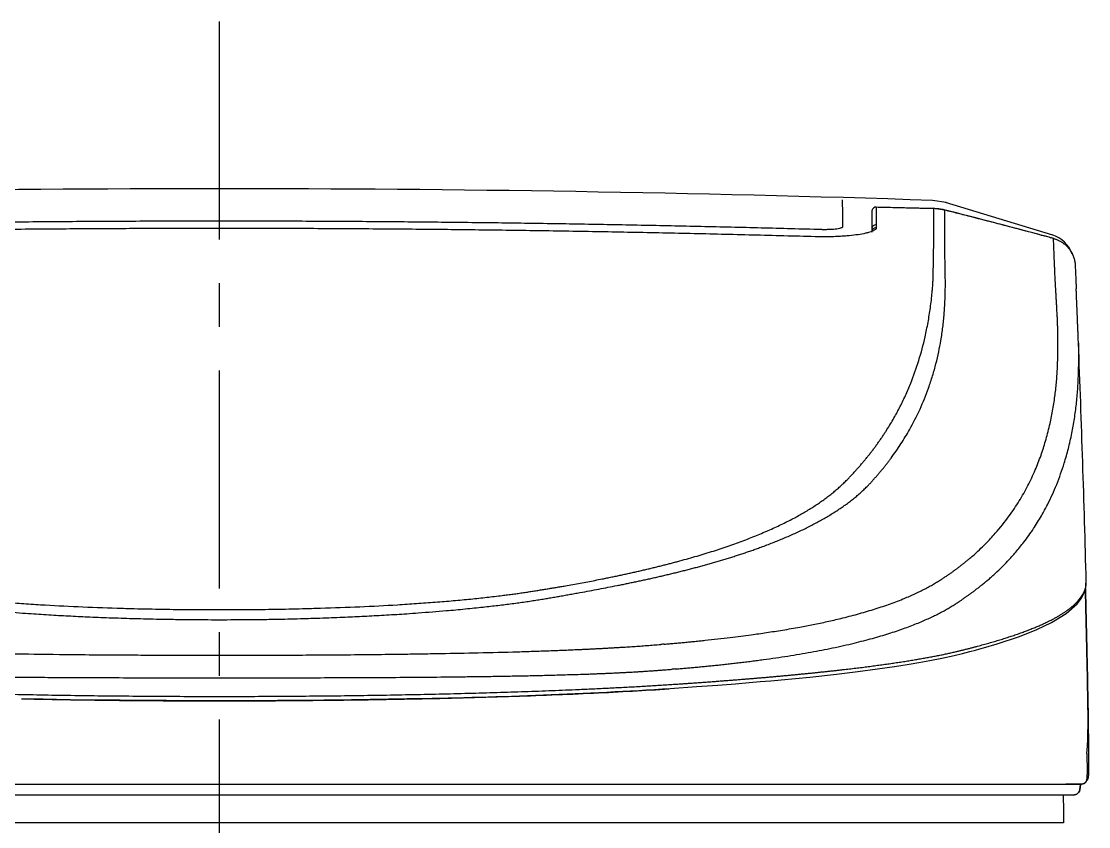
# Model space of a CAD drawing. Extents: x -4358 to 1981, y -50 to 2478.
# Drawn here: x -2752.4 to -2507.9, y 678.4 to 863 of the extents above; entities that cross this region are included whole.
import ezdxf

# ---------------------------------------------------------------- set-up
doc = ezdxf.new("R2010")
doc.units = 0
doc.header["$LTSCALE"] = 20
doc.header["$MEASUREMENT"] = 0
doc.linetypes.add('CENTER', pattern=[2, 1.25, -0.25, 0.25, -0.25])
doc.layers.get('0').update_dxf_attribs({"linetype": 'CONTINUOUS'})
doc.layers.add('CENTER', color=2, linetype='CENTER')

msp = doc.modelspace()

# ---------------------------------------------------------------- linework, layer by layer
for p, q in [((-2540.54, 821.43), (-2543.67, 821.95)), ((-2543.51, 820.07), (-2556.67, 820.38)), ((-2556.54, 820.37), (-2556.54, 816.36)), ((-2541.37, 819.82), (-2543.52, 820.08)), ((-2516.05, 814.01), (-2540.71, 821.48)), ((-2556.54, 816.36), (-2556.54, 815.65)), ((-2508.28, 695.19), (-2508.25, 690.93)), ((-2904.77, 688.12), (-2509.87, 688.12)), ((-2513.61, 679.28), (-2900.52, 679.28))]:
    msp.add_line(p, q)
at = {"flags": 128}
for points in [[(-2538.7, 717.63), (-2536.75, 718.11), (-2535.13, 718.52), (-2533.81, 718.87), (-2532.77, 719.15), (-2531.95, 719.38), (-2528.83, 720.29), (-2523.72, 721.99), (-2519.77, 723.56), (-2516.41, 725.17), (-2512.99, 727.28), (-2510.53, 729.47), (-2509.98, 730.13), (-2509.53, 730.79), (-2509.19, 731.4), (-2509.04, 731.72), (-2508.86, 732.15), (-2508.69, 732.7), (-2508.55, 733.37), (-2508.49, 734.16)], [(-2603.74, 710.07), (-2597.76, 710.48), (-2592.8, 710.85), (-2588.78, 711.16), (-2585.65, 711.41), (-2583.16, 711.63), (-2580.73, 711.84), (-2578.31, 712.06), (-2571.77, 712.69), (-2565.61, 713.36), (-2560.73, 713.94), (-2556.22, 714.53), (-2552.37, 715.08), (-2550.88, 715.31), (-2549, 715.61), (-2546.76, 715.99), (-2544.24, 716.45), (-2541.52, 717), (-2538.69, 717.63)], [(-2752.42, 707.78), (-2747.46, 707.67), (-2741.22, 707.57)], [(-2741.22, 707.57), (-2734.79, 707.48), (-2729.8, 707.43)]]:
    msp.add_lwpolyline(points, dxfattribs=at)
for centre, radius, start, end in [((-2707.07, -4175.38), 5000, 88.127, 91.87299), ((-2556.57, 819.43), 1, 87.7821, 134.1374), ((-2828.07, -329.31), 1184.4, 74.71644, 75.99163), ((-2556.57, 815.37), 0.995, 87.9967, 179.6934), ((-2518.28, 807.27), 7.05, 19.4443, 73.355), ((-6507.07, 630.62), 4000, 1.48908, 2.27283), ((-2509.41, 734.54), 0.993, 337.678, 1.4846), ((-2683.67, 1994.32), 1286.74, 270.96827, 273.5617), ((-2706.41, 2822.67), 2115.36, 269.36639, 271.20485), ((-2509.87, 690.12), 2, 270, 0.3085)]:
    msp.add_arc(centre, radius, start, end)
for points, knots in [([(-2564.23, 820.23), (-2564.23, 820.3), (-2564.24, 820.45), (-2564.24, 820.67), (-2564.24, 820.88), (-2564.25, 821.09), (-2564.25, 821.3), (-2564.25, 821.48), (-2564.26, 821.63), (-2564.26, 821.74), (-2564.26, 821.8), (-2564.26, 821.84), (-2564.26, 821.87), (-2564.26, 821.9), (-2564.26, 821.93), (-2564.26, 821.96), (-2564.26, 821.99), (-2564.26, 822.02), (-2564.27, 822.04), (-2564.27, 822.06), (-2564.26, 822.06)], [0, 0, 0, 0, 0.088598, 0.182162, 0.280693, 0.384191, 0.492656, 0.606087, 0.687348, 0.768609, 0.810431, 0.825962, 0.849071, 0.872181, 0.895292, 0.918403, 0.941658, 0.960525, 0.985441, 1, 1, 1, 1]), ([(-2564.17, 816.59), (-2564.17, 816.79), (-2564.18, 817.2), (-2564.19, 817.8), (-2564.2, 818.41), (-2564.21, 819.02), (-2564.22, 819.63), (-2564.23, 820.03), (-2564.23, 820.23)], [0, 0, 0, 0, 0.1599723, 0.3226224, 0.4879502, 0.6559557, 0.826639, 1, 1, 1, 1]), ([(-2556.54, 820.37), (-2556.81, 820.38), (-2557.07, 820.28), (-2557.46, 819.9), (-2557.57, 819.65), (-2557.57, 819.38)], [0, 0, 0, 0, 0.5, 0.5, 1, 1, 1, 1]), ([(-2557.57, 819.38), (-2557.57, 818.72), (-2557.57, 818.13), (-2557.57, 816.73), (-2557.57, 816.11), (-2557.57, 815.38)], [0, 0, 0, 0, 0.5, 0.5, 1, 1, 1, 1]), ([(-2543.37, 820.07), (-2543.63, 820.07), (-2544.16, 820.08), (-2544.96, 820.09), (-2546.04, 820.11), (-2547.43, 820.14), (-2549.93, 820.2), (-2552.41, 820.26), (-2554.87, 820.32), (-2555.97, 820.35), (-2556.54, 820.37)], [0, 0, 0, 0, 0.060622, 0.121443, 0.182466, 0.307332, 0.438979, 0.751537, 0.870198, 1, 1, 1, 1]), ([(-2543.37, 820.07), (-2543.41, 820.11), (-2543.47, 820.16), (-2543.5, 820.07), (-2543.51, 820.05)], [0, 0, 0, 0, 0.751005, 1, 1, 1, 1]), ([(-2543.36, 815.95), (-2543.36, 816.09), (-2543.36, 816.45), (-2543.36, 817.16), (-2543.36, 818), (-2543.36, 818.86), (-2543.37, 819.52), (-2543.37, 819.91), (-2543.37, 820.07)], [0, 0, 0, 0, 0.095327, 0.249999, 0.500003, 0.700006, 0.881614, 1, 1, 1, 1]), ([(-2540.82, 819.69), (-2540.91, 819.71), (-2541.1, 819.76), (-2541.38, 819.83), (-2541.66, 819.88), (-2541.94, 819.93), (-2542.23, 819.98), (-2542.51, 820.01), (-2542.8, 820.04), (-2543.08, 820.06), (-2543.27, 820.06), (-2543.37, 820.07)], [0, 0, 0, 0, 0.112096, 0.224005, 0.335703, 0.447163, 0.558359, 0.669267, 0.779859, 0.890111, 1, 1, 1, 1]), ([(-2541.22, 819.82), (-2541.23, 819.83), (-2541.28, 819.85), (-2541.33, 819.82), (-2541.38, 819.8)], [0, 0, 0, 0, 0.164223, 1, 1, 1, 1]), ([(-2540.83, 815.54), (-2540.83, 816.27), (-2540.83, 816.98), (-2540.83, 818.37), (-2540.82, 819.04), (-2540.82, 819.69)], [0, 0, 0, 0, 0.5, 0.5, 1, 1, 1, 1]), ([(-2515.93, 813.21), (-2516.84, 813.45), (-2518.51, 813.9), (-2522.13, 814.87), (-2526.09, 815.93), (-2530.68, 817.13), (-2533.85, 817.94), (-2536.27, 818.56), (-2537.82, 818.95), (-2539.33, 819.32), (-2540.33, 819.57), (-2540.82, 819.69)], [0, 0, 0, 0, 0.1075046, 0.1984617, 0.4295833, 0.5800274, 0.748351, 0.8132989, 0.8759544, 0.9380993, 1, 1, 1, 1]), ([(-2844.98, 815.32), (-2842.57, 815.39), (-2837.74, 815.52), (-2830.5, 815.71), (-2823.26, 815.88), (-2816.02, 816.05), (-2808.77, 816.21), (-2801.52, 816.35), (-2794.27, 816.49), (-2787.01, 816.61), (-2779.76, 816.72), (-2772.5, 816.82), (-2765.23, 816.92), (-2757.97, 817), (-2750.71, 817.07), (-2743.44, 817.13), (-2736.17, 817.17), (-2728.9, 817.21), (-2721.62, 817.24), (-2714.34, 817.25), (-2704.88, 817.26), (-2693.24, 817.25), (-2679.42, 817.19), (-2665.61, 817.09), (-2651.81, 816.95), (-2638.01, 816.78), (-2624.22, 816.57), (-2610.44, 816.31), (-2596.67, 816.02), (-2582.91, 815.7), (-2573.74, 815.45), (-2569.15, 815.32)], [0, 0, 0, 0, 0.026247, 0.052502, 0.078764, 0.105034, 0.131312, 0.157597, 0.18389, 0.210191, 0.236499, 0.262814, 0.289138, 0.315469, 0.341808, 0.368154, 0.394508, 0.420869, 0.447239, 0.473616, 0.5, 0.550122, 0.600218, 0.650286, 0.700326, 0.75034, 0.800326, 0.850285, 0.900217, 0.950122, 1, 1, 1, 1]), ([(-2570.54, 813.62), (-2572.92, 813.68), (-2577.69, 813.81), (-2584.85, 813.99), (-2592.01, 814.17), (-2599.17, 814.33), (-2606.34, 814.48), (-2613.51, 814.62), (-2620.69, 814.76), (-2627.86, 814.88), (-2635.05, 814.99), (-2642.23, 815.09), (-2649.42, 815.18), (-2656.61, 815.26), (-2663.81, 815.33), (-2671.01, 815.38), (-2678.22, 815.43), (-2685.42, 815.47), (-2692.63, 815.5), (-2699.85, 815.51), (-2709.23, 815.52), (-2720.77, 815.5), (-2734.47, 815.44), (-2748.16, 815.35), (-2761.83, 815.22), (-2775.49, 815.04), (-2789.14, 814.83), (-2802.77, 814.59), (-2816.39, 814.3), (-2830, 813.98), (-2839.06, 813.74), (-2843.59, 813.62)], [0, 0, 0, 0, 0.0262, 0.052412, 0.078638, 0.104876, 0.131127, 0.157392, 0.183669, 0.209959, 0.236261, 0.262577, 0.288906, 0.315247, 0.341602, 0.367969, 0.394349, 0.420742, 0.447148, 0.473567, 0.499999, 0.550207, 0.600369, 0.650485, 0.700554, 0.750577, 0.800554, 0.850485, 0.900369, 0.950208, 1, 1, 1, 1]), ([(-2556.54, 815.65), (-2556.54, 815.63), (-2556.54, 815.6), (-2556.55, 815.54), (-2556.58, 815.48), (-2556.62, 815.41), (-2556.7, 815.31), (-2556.87, 815.17), (-2557.18, 814.98), (-2557.68, 814.77), (-2558.29, 814.58), (-2559.24, 814.34), (-2560.65, 814.08), (-2562.35, 813.87), (-2563.85, 813.75), (-2564.91, 813.68), (-2565.85, 813.64), (-2566.61, 813.61), (-2567.32, 813.6), (-2567.98, 813.59), (-2568.62, 813.59), (-2569.25, 813.59), (-2569.9, 813.6), (-2570.32, 813.61), (-2570.54, 813.62)], [0, 0, 0, 0, 0.016779, 0.0335448, 0.0503087, 0.0670817, 0.1002092, 0.1329445, 0.1980347, 0.2639917, 0.327346, 0.3884425, 0.5071814, 0.6249355, 0.6852107, 0.7459184, 0.7842405, 0.8224857, 0.8535738, 0.8842677, 0.91303, 0.9418636, 0.9708325, 1, 1, 1, 1]), ([(-2569.15, 815.32), (-2569.08, 815.32), (-2568.95, 815.31), (-2568.76, 815.31), (-2568.56, 815.31), (-2568.36, 815.31), (-2568.07, 815.31), (-2567.69, 815.31), (-2567.23, 815.33), (-2566.78, 815.35), (-2566.22, 815.39), (-2565.58, 815.46), (-2565.06, 815.55), (-2564.73, 815.64), (-2564.52, 815.7), (-2564.36, 815.77), (-2564.26, 815.84), (-2564.2, 815.89), (-2564.16, 815.94), (-2564.16, 815.98), (-2564.16, 815.99)], [0, 0, 0, 0, 0.024948, 0.049791, 0.07457, 0.099325, 0.124097, 0.186083, 0.248228, 0.310324, 0.372605, 0.4972, 0.622232, 0.684939, 0.747839, 0.81074, 0.873794, 0.915845, 0.957857, 1, 1, 1, 1]), ([(-2556.54, 815.65), (-2556.68, 815.66), (-2556.82, 815.63), (-2557.01, 815.56), (-2557.06, 815.53), (-2557.16, 815.46), (-2557.21, 815.43), (-2557.34, 815.31), (-2557.42, 815.2), (-2557.53, 814.96), (-2557.57, 814.81), (-2557.57, 814.67)], [0, 0, 0, 0, 0.25, 0.25, 0.375, 0.375, 0.5, 0.5, 0.75, 0.75, 1, 1, 1, 1]), ([(-2543.48, 805.1), (-2543.48, 805.28), (-2543.47, 805.68), (-2543.46, 806.33), (-2543.45, 807.11), (-2543.43, 807.86), (-2543.42, 808.52), (-2543.41, 809.21), (-2543.4, 809.92), (-2543.38, 810.99), (-2543.38, 811.92), (-2543.37, 812.87), (-2543.37, 813.54), (-2543.37, 814.22), (-2543.36, 814.85), (-2543.36, 815.44), (-2543.36, 815.8), (-2543.36, 815.95)], [0, 0, 0, 0, 0.0371371, 0.0845204, 0.1421498, 0.2100253, 0.2588964, 0.2985538, 0.377454, 0.4361653, 0.5771378, 0.6356695, 0.7181139, 0.783845, 0.85908, 0.9386751, 1, 1, 1, 1]), ([(-2540.72, 804.63), (-2540.74, 805.83), (-2540.77, 806.96), (-2540.8, 809.06), (-2540.8, 810.05), (-2540.82, 811.86), (-2540.83, 812.7), (-2540.84, 814.23), (-2540.83, 814.92), (-2540.83, 815.54)], [0, 0, 0, 0, 0.25, 0.25, 0.5, 0.5, 0.75, 0.75, 1, 1, 1, 1]), ([(-2570.54, 813.56), (-2570.54, 813.57), (-2570.54, 813.62), (-2570.54, 813.64), (-2570.54, 813.63), (-2570.54, 813.62)], [0, 0, 0, 0, 0.170637, 0.576958, 1, 1, 1, 1]), ([(-2515.93, 813.21), (-2515.86, 813.19), (-2515.7, 813.14), (-2515.47, 813.07), (-2515.24, 812.98), (-2515, 812.88), (-2514.76, 812.77), (-2514.52, 812.65), (-2514.28, 812.52), (-2513.88, 812.28), (-2513.23, 811.81), (-2512.44, 811.03), (-2511.8, 810.11), (-2511.44, 809.34), (-2511.24, 808.78), (-2511.13, 808.37), (-2511.05, 807.96), (-2510.99, 807.56), (-2510.97, 807.29), (-2510.96, 807.16)], [0, 0, 0, 0, 0.02671, 0.054326, 0.082847, 0.112271, 0.14259, 0.173796, 0.205877, 0.238823, 0.339761, 0.489458, 0.636141, 0.746777, 0.800715, 0.852979, 0.9036, 0.952605, 1, 1, 1, 1]), ([(-2515.1, 795.99), (-2515.11, 796.18), (-2515.13, 796.55), (-2515.16, 797.09), (-2515.19, 797.61), (-2515.21, 798.11), (-2515.24, 798.59), (-2515.27, 799.05), (-2515.29, 799.5), (-2515.32, 799.93), (-2515.34, 800.34), (-2515.36, 800.74), (-2515.38, 801.12), (-2515.4, 801.48), (-2515.42, 801.84), (-2515.44, 802.18), (-2515.46, 802.5), (-2515.47, 802.82), (-2515.5, 803.27), (-2515.53, 803.87), (-2515.57, 804.57), (-2515.6, 805.24), (-2515.63, 805.88), (-2515.66, 806.47), (-2515.68, 807.03), (-2515.7, 807.56), (-2515.72, 807.89), (-2515.72, 808.05)], [0, 0, 0, 0, 0.034257, 0.067836, 0.100753, 0.133019, 0.16465, 0.195657, 0.226052, 0.255845, 0.285046, 0.313665, 0.341711, 0.369191, 0.396114, 0.422486, 0.448313, 0.473602, 0.498358, 0.561362, 0.624176, 0.686853, 0.749446, 0.812006, 0.874584, 0.937232, 1, 1, 1, 1]), ([(-2510.96, 807.16), (-2510.96, 806.99), (-2510.94, 806.65), (-2510.92, 806.13), (-2510.9, 805.6), (-2510.87, 805.07), (-2510.84, 804.41), (-2510.81, 803.62), (-2510.77, 802.68), (-2510.74, 802.03), (-2510.73, 801.7)], [0, 0, 0, 0, 0.101267, 0.20194, 0.302021, 0.401509, 0.500404, 0.6669, 0.833431, 1, 1, 1, 1]), ([(-2543.72, 800.92), (-2543.71, 801.1), (-2543.68, 801.47), (-2543.61, 802.19), (-2543.55, 803.08), (-2543.51, 803.91), (-2543.49, 804.58), (-2543.49, 804.91), (-2543.48, 805.1)], [0, 0, 0, 0, 0.1251634, 0.2502148, 0.500072, 0.7498912, 0.8554943, 1, 1, 1, 1]), ([(-2540.75, 800.36), (-2540.74, 800.54), (-2540.73, 800.89), (-2540.72, 801.44), (-2540.7, 802), (-2540.7, 802.65), (-2540.7, 803.35), (-2540.71, 804.03), (-2540.72, 804.45), (-2540.72, 804.63)], [0, 0, 0, 0, 0.115256, 0.237136, 0.365639, 0.500714, 0.692783, 0.85922, 1, 1, 1, 1]), ([(-2563.23, 757.9), (-2563.03, 758.11), (-2562.63, 758.52), (-2562.04, 759.14), (-2561.46, 759.77), (-2560.89, 760.4), (-2560.33, 761.04), (-2559.77, 761.68), (-2559.23, 762.33), (-2558.7, 762.98), (-2558.17, 763.64), (-2557.65, 764.3), (-2557.15, 764.97), (-2556.65, 765.64), (-2556.16, 766.32), (-2555.68, 767), (-2555.21, 767.68), (-2554.75, 768.38), (-2553.88, 769.7), (-2552.67, 771.7), (-2551.19, 774.41), (-2549.84, 777.19), (-2548.31, 780.77), (-2546.73, 785.22), (-2545.62, 789.36), (-2544.99, 792.3), (-2544.67, 793.96), (-2544.38, 795.65), (-2544.13, 797.35), (-2543.91, 799.08), (-2543.79, 800.25), (-2543.73, 800.84)], [0, 0, 0, 0, 0.017322, 0.034652, 0.051991, 0.069337, 0.086693, 0.104057, 0.12143, 0.138813, 0.156205, 0.173606, 0.191018, 0.208439, 0.22587, 0.243312, 0.260765, 0.278228, 0.295702, 0.360847, 0.426214, 0.491813, 0.557654, 0.674023, 0.79106, 0.82554, 0.860156, 0.894909, 0.9298, 0.96483, 1, 1, 1, 1]), ([(-2558.62, 756.37), (-2558.44, 756.56), (-2558.08, 756.94), (-2557.55, 757.52), (-2557.03, 758.1), (-2556.52, 758.68), (-2556.01, 759.26), (-2555.51, 759.85), (-2555.02, 760.45), (-2554.54, 761.05), (-2554.07, 761.65), (-2553.61, 762.25), (-2552.5, 763.73), (-2550.88, 766.07), (-2548.62, 769.79), (-2546.46, 774.03), (-2544.78, 778.2), (-2543.62, 781.7), (-2542.85, 784.45), (-2542.22, 787.15), (-2541.78, 789.45), (-2541.48, 791.36), (-2541.28, 792.89), (-2541.11, 794.4), (-2540.97, 795.9), (-2540.87, 797.37), (-2540.79, 798.83), (-2540.77, 799.8), (-2540.75, 800.28)], [0, 0, 0, 0, 0.015776, 0.031551, 0.047326, 0.063099, 0.078871, 0.094641, 0.110411, 0.126179, 0.141946, 0.157712, 0.173477, 0.256913, 0.335338, 0.448083, 0.557979, 0.619839, 0.679345, 0.736499, 0.791301, 0.822997, 0.854066, 0.884507, 0.914322, 0.943509, 0.972068, 1, 1, 1, 1]), ([(-2510.24, 789.93), (-2510.25, 790.1), (-2510.26, 790.46), (-2510.28, 790.98), (-2510.3, 791.49), (-2510.32, 791.99), (-2510.34, 792.48), (-2510.36, 792.97), (-2510.38, 793.44), (-2510.4, 793.9), (-2510.42, 794.36), (-2510.44, 794.8), (-2510.46, 795.24), (-2510.47, 795.66), (-2510.49, 796.08), (-2510.51, 796.48), (-2510.54, 797.25), (-2510.58, 798.32), (-2510.63, 799.31), (-2510.66, 800.1), (-2510.68, 800.65), (-2510.7, 801.16), (-2510.72, 801.49), (-2510.72, 801.65), (-2510.73, 801.7)], [0, 0, 0, 0, 0.03322, 0.06644, 0.099659, 0.132879, 0.166098, 0.199317, 0.232537, 0.265756, 0.298977, 0.332198, 0.365419, 0.398641, 0.431864, 0.465087, 0.49831, 0.623972, 0.749629, 0.790081, 0.874846, 0.935639, 0.977357, 1, 1, 1, 1]), ([(-2515.06, 795.3), (-2515.06, 795.42), (-2515.08, 795.65), (-2515.09, 795.88), (-2515.1, 795.99)], [0, 0, 0, 0, 0.508706, 1, 1, 1, 1]), ([(-2514.93, 789.7), (-2514.93, 789.83), (-2514.93, 790.13), (-2514.93, 790.6), (-2514.93, 791.23), (-2514.94, 791.88), (-2514.96, 792.67), (-2514.98, 793.49), (-2515.01, 794.41), (-2515.04, 795), (-2515.06, 795.3)], [0, 0, 0, 0, 0.066399, 0.146847, 0.241592, 0.389763, 0.488392, 0.661022, 0.832112, 1, 1, 1, 1]), ([(-2537.55, 737.93), (-2537.34, 738.09), (-2536.93, 738.41), (-2536.35, 738.87), (-2535.81, 739.31), (-2535.31, 739.72), (-2534.86, 740.1), (-2534.05, 740.8), (-2532.91, 741.84), (-2531.16, 743.54), (-2528.81, 746.08), (-2526.21, 749.32), (-2523.75, 752.99), (-2521.77, 756.52), (-2520.12, 760.02), (-2518.79, 763.43), (-2517.7, 766.82), (-2516.82, 770.21), (-2516.11, 773.64), (-2515.68, 776.39), (-2515.42, 778.55), (-2515.26, 780.12), (-2515.13, 781.69), (-2515.04, 783.27), (-2514.97, 784.87), (-2514.93, 786.47), (-2514.91, 788.08), (-2514.92, 789.16), (-2514.93, 789.7)], [0, 0, 0, 0, 0.013634, 0.026426, 0.038376, 0.049486, 0.059755, 0.069185, 0.105087, 0.140395, 0.198191, 0.289343, 0.363736, 0.435793, 0.506654, 0.569919, 0.628064, 0.691355, 0.748116, 0.80272, 0.827873, 0.852887, 0.877761, 0.902493, 0.927084, 0.951533, 0.975839, 1, 1, 1, 1]), ([(-2534.2, 732.36), (-2534, 732.5), (-2533.6, 732.81), (-2532.97, 733.3), (-2532.29, 733.84), (-2531.57, 734.43), (-2530.81, 735.07), (-2530.01, 735.77), (-2528.51, 737.14), (-2526.65, 738.98), (-2524.52, 741.36), (-2522.51, 743.83), (-2520.54, 746.59), (-2518.74, 749.5), (-2516.93, 752.84), (-2515.13, 756.81), (-2513.6, 761.11), (-2512.49, 765.05), (-2511.84, 767.92), (-2511.41, 770.22), (-2511.13, 771.89), (-2510.89, 773.57), (-2510.69, 775.26), (-2510.52, 776.95), (-2510.38, 778.66), (-2510.28, 780.36), (-2510.2, 782.08), (-2510.18, 783.23), (-2510.16, 783.8)], [0, 0, 0, 0, 0.012319, 0.025843, 0.040572, 0.056505, 0.073643, 0.091985, 0.111532, 0.179207, 0.228994, 0.281092, 0.348791, 0.410446, 0.463524, 0.551226, 0.64037, 0.699579, 0.759149, 0.786828, 0.814278, 0.841499, 0.868489, 0.895251, 0.921783, 0.948085, 0.974158, 1, 1, 1, 1]), ([(-2566.08, 755.28), (-2565.93, 755.4), (-2565.64, 755.64), (-2565.22, 756.01), (-2564.8, 756.39), (-2564.39, 756.76), (-2564, 757.14), (-2563.61, 757.52), (-2563.36, 757.77), (-2563.23, 757.9)], [0, 0, 0, 0, 0.142621, 0.285314, 0.428082, 0.570931, 0.713864, 0.856886, 1, 1, 1, 1]), ([(-2561.54, 753.74), (-2561.39, 753.86), (-2561.09, 754.1), (-2560.66, 754.47), (-2560.23, 754.85), (-2559.82, 755.22), (-2559.41, 755.6), (-2559.01, 755.99), (-2558.75, 756.25), (-2558.62, 756.37)], [0, 0, 0, 0, 0.141777, 0.283911, 0.426403, 0.569256, 0.712471, 0.856052, 1, 1, 1, 1]), ([(-2619.33, 735.18), (-2618.97, 735.25), (-2618.24, 735.4), (-2617.16, 735.62), (-2616.08, 735.84), (-2615.02, 736.07), (-2613.96, 736.3), (-2612.92, 736.52), (-2611.88, 736.76), (-2610.85, 736.99), (-2609.84, 737.23), (-2608.83, 737.46), (-2607.83, 737.7), (-2606.84, 737.94), (-2605.85, 738.19), (-2604.88, 738.43), (-2603.92, 738.68), (-2602.96, 738.93), (-2600.99, 739.46), (-2598.06, 740.28), (-2594.29, 741.42), (-2590.68, 742.61), (-2587.24, 743.84), (-2583.96, 745.12), (-2580.86, 746.44), (-2577.94, 747.8), (-2575.7, 748.94), (-2574.06, 749.84), (-2572.94, 750.49), (-2571.85, 751.14), (-2570.8, 751.81), (-2569.78, 752.48), (-2568.8, 753.17), (-2567.85, 753.86), (-2566.94, 754.56), (-2566.36, 755.04), (-2566.08, 755.28)], [0, 0, 0, 0, 0.014624, 0.02924, 0.0438485, 0.05845, 0.073045, 0.0876341, 0.1022179, 0.1167967, 0.1313713, 0.1459421, 0.1605096, 0.1750744, 0.189637, 0.2041981, 0.218758, 0.2333173, 0.2478766, 0.3099828, 0.3722145, 0.4346125, 0.4972175, 0.5600133, 0.622708, 0.685342, 0.7479561, 0.7758309, 0.8037299, 0.8316566, 0.8596147, 0.8876078, 0.9156393, 0.9437128, 0.9718319, 1, 1, 1, 1]), ([(-2615.88, 733.67), (-2615.53, 733.74), (-2614.82, 733.88), (-2613.76, 734.1), (-2612.7, 734.32), (-2611.64, 734.54), (-2610.57, 734.77), (-2609.51, 735), (-2608.44, 735.23), (-2607.37, 735.47), (-2606.3, 735.72), (-2605.23, 735.97), (-2604.16, 736.22), (-2603.09, 736.48), (-2602.02, 736.74), (-2600.96, 737), (-2599.89, 737.28), (-2598.82, 737.55), (-2597.76, 737.83), (-2596.7, 738.12), (-2595.64, 738.41), (-2594.58, 738.71), (-2593.53, 739.01), (-2592.48, 739.32), (-2591.44, 739.63), (-2590.4, 739.95), (-2589.36, 740.27), (-2588.33, 740.6), (-2587.3, 740.94), (-2586.28, 741.28), (-2585.27, 741.63), (-2584.26, 741.98), (-2583.14, 742.39), (-2581.92, 742.84), (-2580.6, 743.34), (-2579.29, 743.86), (-2578.01, 744.39), (-2576.74, 744.93), (-2575.5, 745.48), (-2574.27, 746.04), (-2573.07, 746.61), (-2571.89, 747.2), (-2570.74, 747.8), (-2569.6, 748.41), (-2568.5, 749.03), (-2567.42, 749.66), (-2566.36, 750.31), (-2565.34, 750.97), (-2564.34, 751.64), (-2563.37, 752.33), (-2562.43, 753.03), (-2561.84, 753.5), (-2561.54, 753.74)], [0, 0, 0, 0, 0.013943, 0.028027, 0.042251, 0.056614, 0.071118, 0.085761, 0.100545, 0.115468, 0.130531, 0.145734, 0.161076, 0.176558, 0.19218, 0.207941, 0.223841, 0.23988, 0.256059, 0.272376, 0.288833, 0.305428, 0.322162, 0.339034, 0.356044, 0.373194, 0.390482, 0.407908, 0.425474, 0.443178, 0.461021, 0.479003, 0.497124, 0.521804, 0.546683, 0.57176, 0.597036, 0.622512, 0.648186, 0.67406, 0.700134, 0.726407, 0.752879, 0.77955, 0.806418, 0.833484, 0.860748, 0.888207, 0.915863, 0.943714, 0.97176, 1, 1, 1, 1]), ([(-2541.12, 735.4), (-2540.9, 735.55), (-2540.47, 735.83), (-2539.85, 736.26), (-2539.25, 736.68), (-2538.66, 737.1), (-2538.1, 737.51), (-2537.73, 737.79), (-2537.55, 737.93)], [0, 0, 0, 0, 0.175703, 0.347644, 0.515946, 0.680717, 0.842044, 1, 1, 1, 1]), ([(-2636.19, 732.22), (-2635.83, 732.28), (-2635.12, 732.39), (-2634.06, 732.56), (-2633, 732.72), (-2631.95, 732.9), (-2630.9, 733.07), (-2629.85, 733.24), (-2628.81, 733.42), (-2627.54, 733.64), (-2626.05, 733.9), (-2624.34, 734.21), (-2622.65, 734.53), (-2620.98, 734.85), (-2619.88, 735.07), (-2619.33, 735.18)], [0, 0, 0, 0, 0.0600672, 0.1202701, 0.1806111, 0.2410924, 0.3017163, 0.362485, 0.4234008, 0.4844659, 0.5874198, 0.6904398, 0.7935362, 0.8967195, 1, 1, 1, 1]), ([(-2632.85, 730.56), (-2632.46, 730.63), (-2631.67, 730.77), (-2630.49, 730.97), (-2629.3, 731.18), (-2628.09, 731.39), (-2626.88, 731.61), (-2625.65, 731.83), (-2624.11, 732.11), (-2622.27, 732.45), (-2620.13, 732.85), (-2617.99, 733.26), (-2616.59, 733.54), (-2615.88, 733.67)], [0, 0, 0, 0, 0.066082, 0.133218, 0.201409, 0.270655, 0.340957, 0.412315, 0.484732, 0.611694, 0.739889, 0.869323, 1, 1, 1, 1]), ([(-2605.12, 720.23), (-2604.73, 720.26), (-2603.94, 720.33), (-2602.78, 720.43), (-2601.61, 720.53), (-2600.44, 720.64), (-2599.27, 720.75), (-2598.1, 720.87), (-2596.93, 720.98), (-2594.19, 721.27), (-2590.22, 721.71), (-2585.56, 722.31), (-2581.57, 722.88), (-2577.84, 723.47), (-2574.29, 724.08), (-2570.9, 724.73), (-2567.76, 725.39), (-2564.35, 726.18), (-2560.79, 727.1), (-2557.14, 728.17), (-2553.67, 729.32), (-2551.06, 730.32), (-2549.18, 731.1), (-2547.97, 731.64), (-2546.82, 732.18), (-2545.71, 732.72), (-2544.66, 733.28), (-2543.66, 733.83), (-2542.7, 734.4), (-2542.1, 734.78), (-2541.8, 734.97)], [0, 0, 0, 0, 0.013292, 0.026682, 0.04017, 0.053758, 0.067444, 0.081231, 0.095118, 0.109106, 0.179666, 0.240825, 0.287197, 0.337361, 0.392799, 0.43733, 0.486237, 0.535695, 0.598858, 0.662965, 0.728024, 0.79404, 0.820869, 0.847381, 0.873579, 0.899468, 0.925051, 0.950332, 0.975314, 1, 1, 1, 1]), ([(-2541.8, 734.97), (-2541.68, 735.04), (-2541.45, 735.19), (-2541.23, 735.33), (-2541.12, 735.4)], [0, 0, 0, 0, 0.500006, 1, 1, 1, 1]), ([(-2538.23, 718.52), (-2537.99, 718.58), (-2537.51, 718.69), (-2536.79, 718.87), (-2536.08, 719.05), (-2535.38, 719.22), (-2534.69, 719.4), (-2534, 719.58), (-2533.33, 719.76), (-2532.66, 719.94), (-2532, 720.12), (-2531.35, 720.3), (-2530.71, 720.48), (-2530.08, 720.66), (-2529.45, 720.84), (-2528.83, 721.03), (-2528.23, 721.21), (-2527.63, 721.4), (-2527.03, 721.58), (-2526.45, 721.77), (-2525.88, 721.96), (-2525.31, 722.15), (-2524.76, 722.33), (-2524.21, 722.52), (-2523.67, 722.72), (-2523.14, 722.91), (-2522.62, 723.1), (-2522.1, 723.29), (-2521.6, 723.48), (-2521.11, 723.68), (-2520.62, 723.87), (-2520.14, 724.07), (-2519.68, 724.27), (-2519.22, 724.46), (-2518.77, 724.66), (-2518.33, 724.86), (-2517.9, 725.06), (-2517.47, 725.26), (-2517.06, 725.46), (-2516.66, 725.66), (-2516.26, 725.86), (-2515.77, 726.12), (-2515.19, 726.44), (-2514.54, 726.82), (-2513.92, 727.2), (-2513.33, 727.58), (-2512.77, 727.96), (-2512.25, 728.35), (-2511.76, 728.75), (-2511.29, 729.14), (-2510.87, 729.54), (-2510.47, 729.94), (-2510.11, 730.35), (-2509.78, 730.75), (-2509.49, 731.16), (-2509.23, 731.58), (-2509, 732), (-2508.81, 732.42), (-2508.66, 732.84), (-2508.54, 733.27), (-2508.46, 733.7), (-2508.42, 734.13), (-2508.42, 734.42), (-2508.42, 734.57)], [0, 0, 0, 0, 0.012214, 0.024438, 0.036674, 0.048921, 0.061178, 0.073447, 0.085727, 0.098018, 0.11032, 0.122633, 0.134958, 0.147293, 0.159639, 0.171997, 0.184365, 0.196745, 0.209136, 0.221537, 0.23395, 0.246374, 0.258809, 0.271255, 0.283712, 0.29618, 0.30866, 0.32115, 0.333651, 0.346164, 0.358687, 0.371222, 0.383768, 0.396324, 0.408892, 0.421471, 0.434061, 0.446662, 0.459274, 0.471898, 0.484532, 0.497177, 0.520339, 0.543579, 0.566897, 0.590293, 0.613768, 0.637321, 0.660952, 0.684661, 0.708449, 0.732314, 0.756258, 0.780281, 0.804381, 0.82856, 0.852816, 0.877152, 0.901565, 0.926056, 0.950626, 0.975274, 1, 1, 1, 1]), ([(-2777.94, 732.22), (-2777.72, 732.19), (-2777.29, 732.12), (-2776.62, 732.02), (-2775.95, 731.93), (-2775.28, 731.83), (-2774.59, 731.74), (-2773.9, 731.64), (-2773.21, 731.55), (-2772.5, 731.46), (-2770.88, 731.26), (-2768.29, 730.95), (-2764.57, 730.56), (-2760.67, 730.19), (-2756.59, 729.85), (-2752.38, 729.54), (-2746.71, 729.18), (-2739.45, 728.8), (-2732.84, 728.55), (-2728.51, 728.43), (-2726.12, 728.36), (-2723.29, 728.3), (-2720.06, 728.24), (-2716.88, 728.19), (-2713.69, 728.16), (-2710.42, 728.14), (-2705.97, 728.13), (-2701.6, 728.14), (-2697.32, 728.19), (-2694.21, 728.23), (-2691.11, 728.29), (-2688.35, 728.35), (-2685.94, 728.42), (-2681.51, 728.55), (-2674.85, 728.79), (-2667.55, 729.17), (-2661.84, 729.54), (-2657.57, 729.85), (-2653.44, 730.19), (-2649.5, 730.56), (-2645.77, 730.96), (-2642.98, 731.29), (-2640.99, 731.54), (-2639.76, 731.71), (-2638.55, 731.87), (-2637.36, 732.05), (-2636.58, 732.16), (-2636.19, 732.22)], [0, 0, 0, 0, 0.005997, 0.011993, 0.017987, 0.02398, 0.029973, 0.035967, 0.041962, 0.047958, 0.053956, 0.083103, 0.112207, 0.142421, 0.172699, 0.203082, 0.233443, 0.292137, 0.351019, 0.363631, 0.376293, 0.397198, 0.418225, 0.438064, 0.457781, 0.478738, 0.499949, 0.54199, 0.561532, 0.581239, 0.601123, 0.620891, 0.634334, 0.647782, 0.706749, 0.765541, 0.796298, 0.827102, 0.857739, 0.888335, 0.917535, 0.946803, 0.957444, 0.968081, 0.978717, 0.989356, 1, 1, 1, 1]), ([(-2537.8, 729.83), (-2537.6, 729.97), (-2537.19, 730.24), (-2536.59, 730.65), (-2535.98, 731.06), (-2535.38, 731.49), (-2534.79, 731.92), (-2534.4, 732.21), (-2534.2, 732.36)], [0, 0, 0, 0, 0.164177, 0.32935, 0.495518, 0.662683, 0.830843, 1, 1, 1, 1]), ([(-2508.63, 733), (-2508.63, 732.91), (-2508.49, 728.05), (-2508.3, 719.36), (-2508.05, 707.37), (-2507.93, 700.46), (-2507.87, 690.13)], [0, 0, 0, 0, 0.0060175, 0.3376889, 0.6690269, 0.9690586, 0.9690586, 0.9690586, 0.9690586]), ([(-2508.28, 695.19), (-2507.92, 699.78), (-2508.04, 706.98), (-2508.3, 719.36), (-2508.49, 728.04), (-2508.62, 732.89), (-2508.63, 732.96)], [0, 0, 0, 0, 0.3312788, 0.6629222, 0.9949143, 1, 1, 1, 1]), ([(-2781.28, 730.56), (-2781.05, 730.53), (-2780.58, 730.45), (-2779.86, 730.34), (-2779.13, 730.22), (-2778.38, 730.11), (-2777.62, 730), (-2776.85, 729.89), (-2776.06, 729.78), (-2775.26, 729.67), (-2774.45, 729.56), (-2773.62, 729.45), (-2772.78, 729.35), (-2771.92, 729.24), (-2771.05, 729.13), (-2770.17, 729.03), (-2769.27, 728.92), (-2768.35, 728.82), (-2766.4, 728.61), (-2763.35, 728.29), (-2758.51, 727.85), (-2754.08, 727.49), (-2749.55, 727.17), (-2745.64, 726.92), (-2741.15, 726.68), (-2736.52, 726.46), (-2732.43, 726.29), (-2729.02, 726.18), (-2726.37, 726.1), (-2723.66, 726.03), (-2720.53, 725.96), (-2717.31, 725.91), (-2712.78, 725.85), (-2707.08, 725.82), (-2701.4, 725.85), (-2696.88, 725.9), (-2692.78, 725.97), (-2688.92, 726.06), (-2685.29, 726.17), (-2681.89, 726.29), (-2677.81, 726.45), (-2673.18, 726.67), (-2668.68, 726.91), (-2664.74, 727.16), (-2660.17, 727.49), (-2655.66, 727.84), (-2650.74, 728.3), (-2647.37, 728.64), (-2644.9, 728.92), (-2643.21, 729.12), (-2641.58, 729.32), (-2640, 729.52), (-2638.47, 729.72), (-2636.99, 729.93), (-2635.57, 730.14), (-2634.18, 730.35), (-2633.29, 730.49), (-2632.85, 730.56)], [0, 0, 0, 0, 0.006185, 0.01242, 0.018704, 0.025038, 0.031421, 0.037853, 0.044336, 0.050867, 0.057448, 0.064079, 0.07076, 0.07749, 0.08427, 0.0911, 0.097979, 0.104908, 0.111887, 0.141926, 0.172296, 0.215016, 0.233002, 0.263082, 0.292059, 0.319622, 0.350756, 0.368495, 0.382668, 0.399406, 0.418042, 0.439645, 0.457676, 0.499951, 0.542106, 0.559951, 0.58143, 0.616441, 0.630374, 0.648048, 0.679192, 0.706502, 0.735821, 0.765986, 0.783817, 0.827509, 0.858693, 0.888657, 0.901777, 0.914709, 0.927455, 0.940012, 0.952383, 0.964567, 0.976565, 0.988376, 1, 1, 1, 1]), ([(-2602.61, 714.53), (-2602.23, 714.56), (-2601.48, 714.62), (-2600.34, 714.72), (-2599.18, 714.82), (-2598, 714.93), (-2596.8, 715.04), (-2595.58, 715.16), (-2594.33, 715.28), (-2593.07, 715.41), (-2591.79, 715.55), (-2590.49, 715.69), (-2589.18, 715.84), (-2587.85, 715.99), (-2586.5, 716.15), (-2585.14, 716.32), (-2583.77, 716.5), (-2580.94, 716.88), (-2576.76, 717.49), (-2571.49, 718.38), (-2566.4, 719.36), (-2562.44, 720.25), (-2559.44, 721), (-2557.41, 721.55), (-2555.48, 722.1), (-2553.66, 722.65), (-2551.93, 723.22), (-2550.3, 723.78), (-2548.76, 724.35), (-2547.32, 724.92), (-2545.95, 725.48), (-2544.67, 726.05), (-2543.46, 726.62), (-2542.33, 727.18), (-2541.27, 727.74), (-2540.27, 728.29), (-2539.34, 728.84), (-2538.76, 729.21), (-2538.47, 729.39)], [0, 0, 0, 0, 0.01247, 0.025283, 0.038439, 0.051937, 0.065778, 0.079962, 0.094488, 0.109356, 0.124568, 0.140121, 0.156018, 0.172257, 0.188839, 0.205764, 0.223032, 0.240643, 0.313826, 0.387013, 0.458407, 0.535476, 0.570113, 0.604002, 0.637145, 0.669541, 0.701189, 0.732091, 0.762245, 0.791651, 0.820311, 0.848222, 0.875387, 0.901804, 0.927474, 0.952396, 0.976572, 1, 1, 1, 1]), ([(-2625.22, 718.98), (-2624.9, 718.99), (-2624.25, 719.02), (-2623.29, 719.07), (-2622.34, 719.11), (-2621.41, 719.16), (-2620.48, 719.2), (-2619.58, 719.25), (-2618.68, 719.3), (-2617.8, 719.35), (-2616.93, 719.4), (-2616.07, 719.45), (-2615, 719.51), (-2613.69, 719.59), (-2612.16, 719.69), (-2610.61, 719.8), (-2609.05, 719.91), (-2607.48, 720.04), (-2606.44, 720.12), (-2605.91, 720.16)], [0, 0, 0, 0, 0.047354, 0.094297, 0.140838, 0.186982, 0.232738, 0.278112, 0.323111, 0.367741, 0.412006, 0.455913, 0.499467, 0.578408, 0.659101, 0.741575, 0.825861, 0.911991, 1, 1, 1, 1]), ([(-2788.91, 718.98), (-2788.59, 718.96), (-2787.94, 718.94), (-2786.97, 718.9), (-2786, 718.86), (-2785.01, 718.82), (-2784.02, 718.78), (-2782.32, 718.72), (-2779.74, 718.62), (-2774.65, 718.46), (-2767.93, 718.28), (-2759.01, 718.1), (-2749.11, 717.94), (-2739.2, 717.83), (-2730.75, 717.76), (-2723.78, 717.73), (-2716.86, 717.7), (-2709.28, 717.69), (-2701.61, 717.69), (-2694.23, 717.71), (-2686.9, 717.74), (-2677.36, 717.8), (-2668.65, 717.89), (-2660.96, 718.01), (-2655, 718.1), (-2647.45, 718.25), (-2640.45, 718.43), (-2635.06, 718.6), (-2632.15, 718.7), (-2629.87, 718.79), (-2628.3, 718.85), (-2626.75, 718.91), (-2625.73, 718.96), (-2625.22, 718.98)], [0, 0, 0, 0, 0.006789, 0.013578, 0.020369, 0.027162, 0.033958, 0.040758, 0.062014, 0.086346, 0.142132, 0.192064, 0.253649, 0.322746, 0.36805, 0.401158, 0.443638, 0.487235, 0.531263, 0.575004, 0.614094, 0.657721, 0.741073, 0.767946, 0.796731, 0.850029, 0.908741, 0.931758, 0.956915, 0.967698, 0.978471, 0.989237, 1, 1, 1, 1]), ([(-2603.35, 711), (-2602.98, 711.02), (-2602.25, 711.07), (-2601.15, 711.14), (-2600.06, 711.22), (-2598.98, 711.29), (-2597.9, 711.37), (-2596.83, 711.45), (-2595.76, 711.52), (-2594.7, 711.6), (-2593.64, 711.68), (-2592.59, 711.76), (-2591.55, 711.84), (-2590.51, 711.92), (-2589.48, 712), (-2588.45, 712.08), (-2587.44, 712.16), (-2586.42, 712.24), (-2585.42, 712.32), (-2584.42, 712.41), (-2583.43, 712.49), (-2582.44, 712.57), (-2581.46, 712.66), (-2580.49, 712.74), (-2579.52, 712.83), (-2578.56, 712.92), (-2577.61, 713), (-2576.66, 713.09), (-2575.72, 713.18), (-2574.79, 713.27), (-2573.87, 713.36), (-2572.95, 713.45), (-2572.04, 713.54), (-2571.14, 713.63), (-2570.24, 713.72), (-2569.36, 713.82), (-2568.47, 713.91), (-2567.6, 714), (-2566.74, 714.1), (-2565.88, 714.19), (-2565.03, 714.29), (-2563.96, 714.41), (-2562.69, 714.56), (-2561.22, 714.73), (-2559.77, 714.91), (-2558.35, 715.09), (-2556.95, 715.28), (-2555.57, 715.46), (-2554.22, 715.65), (-2552.89, 715.84), (-2551.59, 716.03), (-2550.32, 716.23), (-2549.07, 716.42), (-2547.86, 716.62), (-2546.67, 716.83), (-2545.5, 717.03), (-2544.37, 717.24), (-2543.27, 717.44), (-2542.2, 717.65), (-2541.16, 717.87), (-2540.15, 718.08), (-2539.17, 718.3), (-2538.54, 718.45), (-2538.23, 718.52)], [0, 0, 0, 0, 0.0122213, 0.0244557, 0.0367033, 0.048964, 0.0612379, 0.0735249, 0.085825, 0.0981382, 0.1104647, 0.1228042, 0.1351569, 0.1475227, 0.1599017, 0.1722938, 0.1846991, 0.1971175, 0.209549, 0.2219937, 0.2344515, 0.2469225, 0.2594066, 0.2719039, 0.2844143, 0.2969379, 0.3094746, 0.3220245, 0.3345875, 0.3471636, 0.3597529, 0.3723554, 0.384971, 0.3975997, 0.4102416, 0.4228966, 0.4355648, 0.4482462, 0.4609407, 0.4736483, 0.4863691, 0.4991031, 0.5220053, 0.5450026, 0.5680948, 0.5912821, 0.6145643, 0.6379416, 0.6614139, 0.6849812, 0.7086435, 0.7324007, 0.756253, 0.7802003, 0.8042426, 0.8283798, 0.8526121, 0.8769393, 0.9013615, 0.9258787, 0.9504908, 0.9751979, 1, 1, 1, 1]), ([(-2623.34, 713.35), (-2623.01, 713.36), (-2622.36, 713.38), (-2621.38, 713.42), (-2620.4, 713.46), (-2619.42, 713.5), (-2618.43, 713.54), (-2617.44, 713.58), (-2616.44, 713.63), (-2615.45, 713.68), (-2614.45, 713.73), (-2613.45, 713.78), (-2612.44, 713.84), (-2611.44, 713.9), (-2610.44, 713.96), (-2609.43, 714.02), (-2608.42, 714.09), (-2607.42, 714.16), (-2606.41, 714.23), (-2605.41, 714.3), (-2604.4, 714.38), (-2603.74, 714.43), (-2603.4, 714.46)], [0, 0, 0, 0, 0.045523, 0.091517, 0.137982, 0.184918, 0.232325, 0.280203, 0.328553, 0.377375, 0.426669, 0.476435, 0.526674, 0.577383, 0.628564, 0.680214, 0.732335, 0.784927, 0.837989, 0.891523, 0.945527, 1, 1, 1, 1]), ([(-2602.61, 714.53), (-2602.74, 714.51), (-2603, 714.49), (-2603.27, 714.47), (-2603.4, 714.46)], [0, 0, 0, 0, 0.500125, 1, 1, 1, 1]), ([(-2790.8, 713.35), (-2790.48, 713.34), (-2789.84, 713.32), (-2788.88, 713.29), (-2787.93, 713.26), (-2786.98, 713.23), (-2786.03, 713.2), (-2785.09, 713.18), (-2784.15, 713.15), (-2783.22, 713.13), (-2782.3, 713.1), (-2781.38, 713.08), (-2780.47, 713.06), (-2779.56, 713.04), (-2778.66, 713.02), (-2777.76, 713), (-2776.87, 712.98), (-2775.99, 712.96), (-2775.11, 712.95), (-2774.25, 712.93), (-2773.38, 712.91), (-2772.53, 712.9), (-2771.68, 712.88), (-2770.84, 712.87), (-2770.01, 712.86), (-2769.19, 712.84), (-2768.37, 712.83), (-2767.56, 712.82), (-2766.76, 712.81), (-2765.97, 712.8), (-2765.18, 712.79), (-2764.41, 712.78), (-2763.64, 712.77), (-2762.88, 712.76), (-2762.13, 712.75), (-2761.39, 712.74), (-2758.95, 712.71), (-2754.86, 712.67), (-2749.16, 712.63), (-2743.7, 712.6), (-2735.21, 712.56), (-2723.79, 712.52), (-2710.07, 712.51), (-2697.15, 712.52), (-2686.57, 712.53), (-2677.54, 712.56), (-2670.24, 712.59), (-2662.79, 712.64), (-2657.32, 712.69), (-2653.8, 712.73), (-2652.24, 712.75), (-2650.65, 712.77), (-2649.02, 712.79), (-2647.36, 712.81), (-2645.67, 712.83), (-2643.95, 712.86), (-2642.19, 712.89), (-2640.41, 712.92), (-2638.61, 712.95), (-2636.77, 712.99), (-2634.91, 713.03), (-2633.03, 713.07), (-2631.13, 713.12), (-2629.2, 713.17), (-2627.26, 713.23), (-2625.29, 713.29), (-2623.99, 713.33), (-2623.34, 713.35)], [0, 0, 0, 0, 0.006587, 0.01311, 0.019569, 0.025964, 0.032295, 0.038563, 0.044766, 0.050905, 0.05698, 0.062992, 0.06894, 0.074824, 0.080644, 0.086401, 0.092094, 0.097723, 0.103288, 0.10879, 0.114228, 0.119603, 0.124913, 0.13016, 0.135343, 0.140463, 0.145519, 0.150511, 0.15544, 0.160305, 0.165106, 0.169844, 0.174518, 0.179128, 0.183675, 0.188159, 0.192578, 0.227905, 0.26145, 0.293214, 0.3232, 0.408303, 0.487256, 0.55392, 0.625318, 0.665956, 0.707984, 0.751402, 0.796211, 0.805372, 0.814787, 0.824456, 0.834379, 0.844556, 0.854987, 0.865672, 0.876611, 0.887805, 0.899253, 0.910955, 0.922911, 0.935122, 0.947587, 0.960307, 0.973283, 0.986514, 1, 1, 1, 1]), ([(-2810.78, 711), (-2810.5, 710.98), (-2809.93, 710.94), (-2809.06, 710.89), (-2808.19, 710.83), (-2807.31, 710.78), (-2806.43, 710.72), (-2805.54, 710.67), (-2804.65, 710.62), (-2803.75, 710.57), (-2802.85, 710.51), (-2801.94, 710.46), (-2801.02, 710.41), (-2800.1, 710.36), (-2799.17, 710.32), (-2798.24, 710.27), (-2797.31, 710.22), (-2796.37, 710.17), (-2795.42, 710.13), (-2794.47, 710.08), (-2793.52, 710.03), (-2792.56, 709.99), (-2791.6, 709.95), (-2790.63, 709.9), (-2789.66, 709.86), (-2787.01, 709.74), (-2782.6, 709.57), (-2776.33, 709.34), (-2769.91, 709.13), (-2761.14, 708.89), (-2749.83, 708.63), (-2735.8, 708.41), (-2721.51, 708.28), (-2707.07, 708.23), (-2692.62, 708.28), (-2678.33, 708.41), (-2664.31, 708.63), (-2652.99, 708.89), (-2644.22, 709.13), (-2637.81, 709.34), (-2631.53, 709.57), (-2626.85, 709.76), (-2623.65, 709.9), (-2621.87, 709.98), (-2620.1, 710.06), (-2618.34, 710.14), (-2616.61, 710.23), (-2614.89, 710.32), (-2613.18, 710.41), (-2611.49, 710.5), (-2609.83, 710.6), (-2608.18, 710.69), (-2606.55, 710.79), (-2604.93, 710.89), (-2603.88, 710.96), (-2603.35, 711)], [0, 0, 0, 0, 0.005295, 0.010583, 0.015863, 0.021136, 0.026401, 0.031659, 0.036909, 0.042152, 0.047388, 0.052616, 0.057836, 0.06305, 0.068255, 0.073454, 0.078645, 0.083828, 0.089004, 0.094173, 0.099334, 0.104488, 0.109634, 0.114773, 0.119904, 0.125028, 0.15653, 0.187867, 0.219038, 0.250045, 0.312712, 0.375023, 0.437568, 0.500001, 0.562433, 0.624979, 0.687289, 0.749957, 0.780963, 0.812134, 0.843471, 0.874973, 0.884438, 0.893929, 0.903445, 0.912986, 0.922553, 0.932145, 0.941763, 0.951405, 0.961074, 0.970767, 0.980486, 0.99023, 1, 1, 1, 1]), ([(-2729.75, 707.34), (-2726.01, 707.31), (-2718.49, 707.25), (-2707.06, 707.22), (-2695.59, 707.25), (-2684.19, 707.34), (-2672.94, 707.48), (-2661.9, 707.67), (-2651.14, 707.93), (-2640.74, 708.23), (-2630.76, 708.59), (-2621.27, 709), (-2612.28, 709.46), (-2606.8, 709.81), (-2604.07, 709.98)], [0, 0, 0, 0, 0.082187, 0.165566, 0.248949, 0.332347, 0.415755, 0.499169, 0.582582, 0.666016, 0.749482, 0.832975, 0.916481, 1, 1, 1, 1]), ([(-2752.32, 707.69), (-2752.28, 707.69), (-2748.65, 707.6), (-2741.16, 707.49), (-2733.66, 707.37), (-2729.8, 707.34), (-2729.75, 707.34)], [0, 0, 0, 0, 0.006231, 0.499556, 0.992842, 1, 1, 1, 1]), ([(-2508.24, 690.93), (-2508.24, 690.87), (-2508.25, 690.76), (-2508.25, 690.59), (-2508.25, 690.44), (-2508.25, 690.29), (-2508.26, 690.16), (-2508.26, 690.03), (-2508.26, 689.91), (-2508.27, 689.79), (-2508.28, 689.69), (-2508.28, 689.56), (-2508.29, 689.43), (-2508.31, 689.3), (-2508.33, 689.21), (-2508.35, 689.15), (-2508.36, 689.15), (-2508.37, 689.14)], [0, 0, 0, 0, 0.05011, 0.100132, 0.150091, 0.20001, 0.249913, 0.299824, 0.349766, 0.399763, 0.449838, 0.500015, 0.60085, 0.701078, 0.800887, 0.900465, 1, 1, 1, 1]), ([(-2510.83, 688.12), (-2510.86, 688.12), (-2510.95, 688.12), (-2511.11, 688.12), (-2511.33, 688.12), (-2511.59, 688.12), (-2511.86, 688.12), (-2512.15, 688.12), (-2512.48, 688.12), (-2512.8, 688.12), (-2513.03, 688.12), (-2513.12, 688.12)], [0, 0, 0, 0, 0.05989, 0.143199, 0.249924, 0.382787, 0.500086, 0.618462, 0.750205, 0.901305, 1, 1, 1, 1]), ([(-2509.37, 688.12), (-2509.39, 688.12), (-2509.44, 688.12), (-2509.53, 688.12), (-2509.63, 688.12), (-2509.77, 688.12), (-2509.93, 688.12), (-2510.12, 688.12), (-2510.36, 688.12), (-2510.6, 688.12), (-2510.77, 688.12), (-2510.83, 688.12)], [0, 0, 0, 0, 0.0836872, 0.1750119, 0.2739742, 0.3805738, 0.4948109, 0.6262685, 0.745789, 0.9247475, 1, 1, 1, 1]), ([(-2509.76, 688.12), (-2509.77, 687.94), (-2509.8, 687.23), (-2509.85, 687.17), (-2509.9, 687.12)], [0, 0, 0, 0, 0.252346, 1, 1, 1, 1]), ([(-2509.89, 687.12), (-2509.85, 687.17), (-2509.8, 687.23), (-2509.77, 687.94), (-2509.76, 688.12)], [0, 0, 0, 0, 0.747585, 1, 1, 1, 1]), ([(-2508.37, 689.14), (-2508.37, 689.01), (-2508.39, 688.88), (-2508.49, 688.63), (-2508.56, 688.52), (-2508.75, 688.33), (-2508.86, 688.25), (-2509.1, 688.15), (-2509.24, 688.12), (-2509.37, 688.12)], [0, 0, 0, 0, 0.25, 0.25, 0.5, 0.5, 0.75, 0.75, 1, 1, 1, 1]), ([(-2511.39, 685.62), (-2511.65, 685.62), (-2512.17, 685.62), (-2512.93, 685.62), (-2513.68, 685.62), (-2514.43, 685.62), (-2551.21, 685.62), (-2551.94, 685.62), (-2552.65, 685.62), (-2878, 685.62), (-2878.7, 685.62), (-2879.38, 685.62), (-2880.06, 685.62), (-2880.72, 685.62), (-2881.38, 685.62), (-2882.03, 685.62), (-2882.67, 685.62), (-2883.29, 685.62), (-2883.91, 685.62), (-2885.23, 685.62), (-2887.17, 685.62), (-2889.6, 685.62), (-2891.83, 685.62), (-2893.85, 685.62), (-2895.68, 685.62), (-2897.3, 685.62), (-2898.72, 685.62), (-2899.71, 685.62), (-2900.38, 685.62), (-2900.82, 685.62), (-2901.21, 685.62), (-2901.57, 685.62), (-2901.89, 685.62), (-2902.16, 685.62), (-2902.4, 685.62), (-2902.59, 685.62), (-2902.69, 685.62), (-2902.74, 685.62)], [0, 0, 0, 0, 0.0138759, 0.02775, 0.0416226, 0.0554937, 0.0693637, 0.0832328, 0.0971012, 0.1109691, 0.1248368, 0.1387045, 0.1525723, 0.1664406, 0.1803096, 0.1941794, 0.2080504, 0.2219227, 0.2357965, 0.2496721, 0.3122633, 0.3748347, 0.4374067, 0.5000003, 0.5625915, 0.6251628, 0.6877349, 0.7503284, 0.7780775, 0.8058204, 0.833559, 0.8612951, 0.8890303, 0.9167667, 0.9445059, 0.9722497, 1, 1, 1, 1]), ([(-2511.39, 685.62), (-2511.2, 685.62), (-2511, 685.66), (-2510.64, 685.81), (-2510.47, 685.92), (-2510.2, 686.2), (-2510.08, 686.36), (-2509.93, 686.73), (-2509.9, 686.92), (-2509.9, 687.12)], [0, 0, 0, 0, 0.25, 0.25, 0.5, 0.5, 0.75, 0.75, 1, 1, 1, 1]), ([(-2509.89, 687.12), (-2509.89, 686.92), (-2509.93, 686.73), (-2510.08, 686.36), (-2510.2, 686.2), (-2510.47, 685.92), (-2510.64, 685.81), (-2511, 685.66), (-2511.2, 685.62), (-2511.39, 685.62)], [0, 0, 0, 0, 0.25, 0.25, 0.5, 0.5, 0.75, 0.75, 1, 1, 1, 1])]:
    msp.add_open_spline(points, degree=3, knots=knots)
for points, degree in [([(-2540.82, 819.69), (-2541.22, 819.82)], 1), ([(-2564.16, 815.99), (-2564.16, 816.2), (-2564.17, 816.4), (-2564.17, 816.59)], 3), ([(-2557.57, 815.38), (-2557.57, 815.14), (-2557.57, 814.92), (-2557.57, 814.67)], 3), ([(-2516.02, 813.22), (-2515.93, 813.21)], 1), ([(-2515.72, 808.05), (-2515.8, 809.9), (-2515.86, 811.6), (-2515.93, 813.21)], 3), ([(-2510.21, 789.25), (-2510.22, 789.48), (-2510.23, 789.71), (-2510.24, 789.93)], 3), ([(-2510.21, 789.25), (-2510.21, 788.69)], 1), ([(-2510.21, 788.69), (-2510.16, 783.8)], 1), ([(-2538.47, 729.39), (-2538.25, 729.54), (-2538.03, 729.69), (-2537.8, 729.83)], 3), ([(-2605.12, 720.23), (-2605.38, 720.21), (-2605.64, 720.19), (-2605.91, 720.16)], 3), ([(-2508.28, 718.48), (-2508.28, 718.35)], 1), ([(-2513.7, 685.62), (-2513.61, 679.28)], 1)]:
    msp.add_open_spline(points, degree=degree)
at = {"layer": 'CENTER', "color": 1, "linetype": 'CENTER', "ltscale": 2}
msp.add_line((-2707.07, 862.99), (-2707.07, 272.46), dxfattribs=at)

doc.saveas('drawing.dxf')
